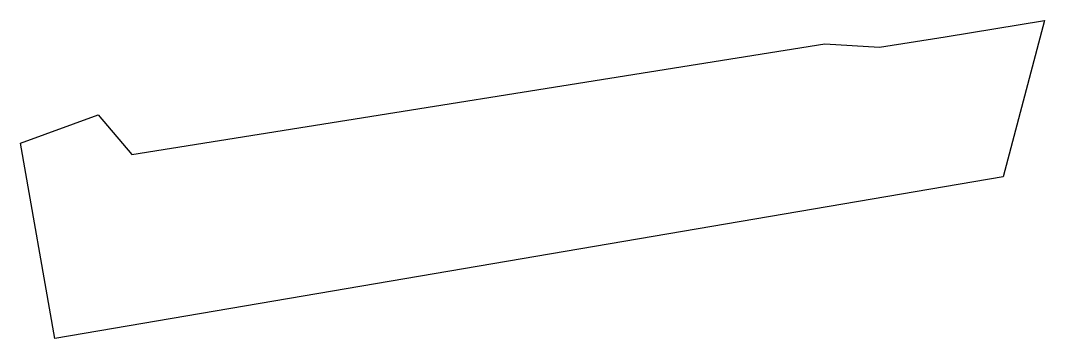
# Model space of a CAD drawing. Header units: metres. Extents: x 2191453.6 to 2191510.5, y 500845.7 to 500863.3.
import ezdxf

# ---------------------------------------------------------------- set-up
doc = ezdxf.new("R2010")
doc.units = ezdxf.units.M

msp = doc.modelspace()

# ---------------------------------------------------------------- linework, layer by layer
msp.add_lwpolyline([(2191453.63, 500856.5), (2191457.94, 500858.07), (2191459.81, 500855.87), (2191498.28, 500862.02), (2191501.32, 500861.83), (2191504.96, 500862.41), (2191510.48, 500863.32), (2191508.18, 500854.64), (2191455.53, 500845.65), (2191453.63, 500856.5)], close=True)

doc.saveas('drawing.dxf')
